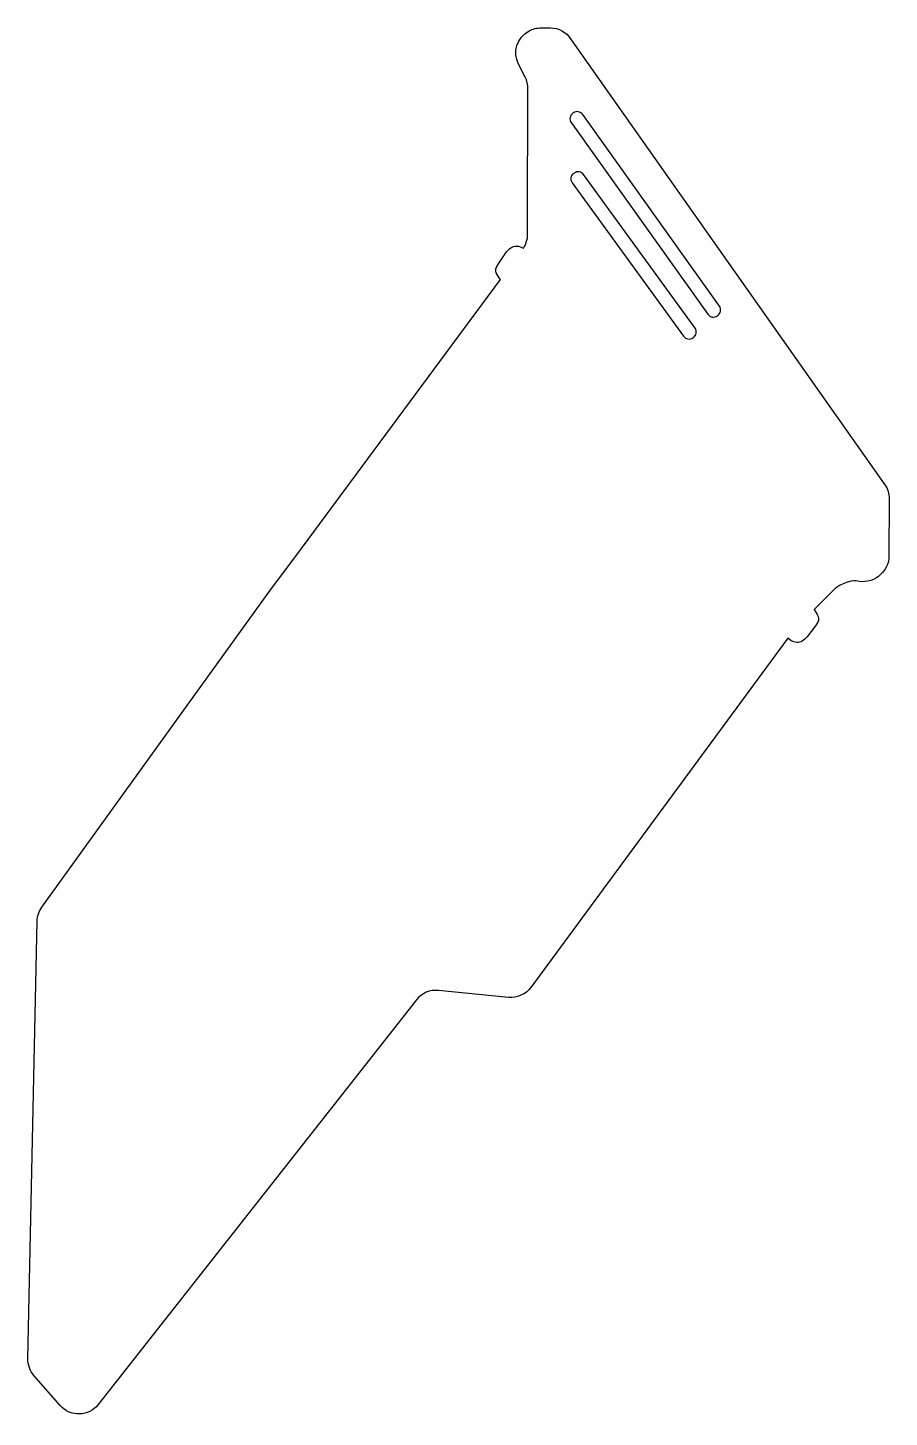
# Model space of a CAD drawing. Header units: inches. Extents: x 197 to 359, y 95 to 356.
import ezdxf

# ---------------------------------------------------------------- set-up
doc = ezdxf.new("R2010")
doc.units = ezdxf.units.IN
doc.header["$MEASUREMENT"] = 0
doc.layers.add('Layer 1', color=7, linetype='Continuous')

# ---------------------------------------------------------------- blocks, each defined once
blk = doc.blocks.new('block 2')
at = {"layer": 'Layer 1', "color": 7, "lineweight": 25}
blk.add_lwpolyline([(238.29, 245.18), (238.29, 245.18)], dxfattribs=at)
at = {"layer": 'Layer 1', "color": 1, "lineweight": 25}
for points, knots in [([(293.44, 356.37), (292.33, 356.37), (291.73, 356.15), (291.04, 355.79), (288.69, 354.55), (287.89, 351.75), (289.03, 349.52), (289.03, 349.52), (290.28, 347.08), (290.28, 347.08), (290.62, 346.41), (290.8, 345.68), (290.79, 344.93), (290.78, 342.06), (290.76, 339.2), (290.75, 336.33), (290.74, 334.69), (290.73, 319.14), (290.73, 317.49), (290.73, 317.14), (290.69, 316.63), (290.49, 316.05), (290.36, 315.65), (290.16, 315.28), (289.93, 314.93), (289.6, 315.14), (289.15, 315.35), (288.59, 315.35), (287.99, 315.35), (287.15, 314.81), (286.78, 314.25), (286.78, 314.25), (285.25, 312.01), (285.25, 312.01), (284.13, 310.53), (285.13, 309.89), (285.62, 309.08), (285.62, 309.08), (247.15, 257.07), (247.15, 257.07), (247.15, 257.07), (242.59, 251), (242.59, 251), (242.59, 251), (199.44, 191.06), (199.44, 191.06), (198.89, 190.3), (198.58, 189.38), (198.57, 188.44), (198.57, 188.44), (196.83, 106.21), (196.83, 106.21), (196.81, 105.05), (197.21, 103.93), (197.97, 103.06), (197.97, 103.06), (202.89, 97.41), (202.89, 97.41), (204.81, 95.21), (208.25, 95.3), (210.05, 97.59), (210.05, 97.59), (244.94, 141.97), (244.94, 141.97), (244.94, 141.97), (269.86, 173.67), (269.86, 173.67), (270.84, 174.92), (272.39, 175.58), (273.97, 175.42), (273.97, 175.42), (287.13, 174.13), (287.13, 174.13), (288.76, 173.97), (290.36, 174.68), (291.33, 176.01), (291.33, 176.01), (339.6, 241.66), (339.6, 241.66), (339.87, 241.39), (340.47, 240.88), (341.32, 240.83), (341.92, 240.79), (342.79, 241.28), (343.19, 241.82), (343.19, 241.82), (344.84, 243.97), (344.84, 243.97), (346.11, 245.46), (344.97, 246.15), (344.56, 247.05), (344.56, 247.05), (347.86, 250.3), (347.86, 250.3), (349.73, 252.5), (352.46, 252.44), (352.46, 252.44), (355.43, 251.55), (358.61, 253.91), (358.62, 257.02), (358.62, 257.02), (358.68, 267.87), (358.68, 267.87), (358.68, 268.8), (358.41, 269.72), (357.89, 270.49), (357.89, 270.49), (298.8, 354.3), (298.8, 354.3), (297.94, 355.58), (296.65, 356.35), (294.97, 356.35), (294.97, 356.35), (293.44, 356.37), (293.44, 356.37)], [0, 0, 0, 0, 1, 1, 1, 2, 2, 2, 3, 3, 3, 4, 4, 4, 5, 5, 5, 6, 6, 6, 7, 7, 7, 8, 8, 8, 9, 9, 9, 10, 10, 10, 11, 11, 11, 12, 12, 12, 13, 13, 13, 14, 14, 14, 15, 15, 15, 16, 16, 16, 17, 17, 17, 18, 18, 18, 19, 19, 19, 20, 20, 20, 21, 21, 21, 22, 22, 22, 23, 23, 23, 24, 24, 24, 25, 25, 25, 26, 26, 26, 27, 27, 27, 28, 28, 28, 29, 29, 29, 30, 30, 30, 31, 31, 31, 32, 32, 32, 33, 33, 33, 34, 34, 34, 35, 35, 35, 36, 36, 36, 37, 37, 37, 38, 38, 38, 38]), ([(324.61, 302.52), (324.61, 302.52), (298.92, 338.54), (298.92, 338.54), (298.51, 339.11), (298.65, 339.9), (299.22, 340.31), (299.22, 340.31), (299.31, 340.37), (299.31, 340.37), (299.88, 340.78), (300.67, 340.64), (301.08, 340.07), (301.08, 340.07), (326.77, 304.05), (326.77, 304.05), (327.18, 303.48), (327.04, 302.69), (326.47, 302.28), (326.47, 302.28), (326.38, 302.22), (326.38, 302.22), (325.81, 301.81), (325.01, 301.95), (324.61, 302.52)], [0, 0, 0, 0, 1, 1, 1, 2, 2, 2, 3, 3, 3, 4, 4, 4, 5, 5, 5, 6, 6, 6, 7, 7, 7, 8, 8, 8, 8]), ([(320.03, 298.39), (320.03, 298.39), (299.09, 327.24), (299.09, 327.24), (298.68, 327.81), (298.82, 328.6), (299.39, 329.01), (299.39, 329.01), (299.48, 329.07), (299.48, 329.07), (300.05, 329.48), (300.84, 329.34), (301.25, 328.77), (301.25, 328.77), (322.19, 299.92), (322.19, 299.92), (322.6, 299.35), (322.46, 298.56), (321.89, 298.15), (321.89, 298.15), (321.8, 298.09), (321.8, 298.09), (321.23, 297.69), (320.44, 297.82), (320.03, 298.39)], [0, 0, 0, 0, 1, 1, 1, 2, 2, 2, 3, 3, 3, 4, 4, 4, 5, 5, 5, 6, 6, 6, 7, 7, 7, 8, 8, 8, 8])]:
    blk.add_open_spline(points, degree=3, knots=knots, dxfattribs=at)

msp = doc.modelspace()

# ---------------------------------------------------------------- block references
at = {"layer": 'Layer 1'}
msp.add_blockref('block 2', (0, 0), dxfattribs=at)

doc.saveas('drawing.dxf')
